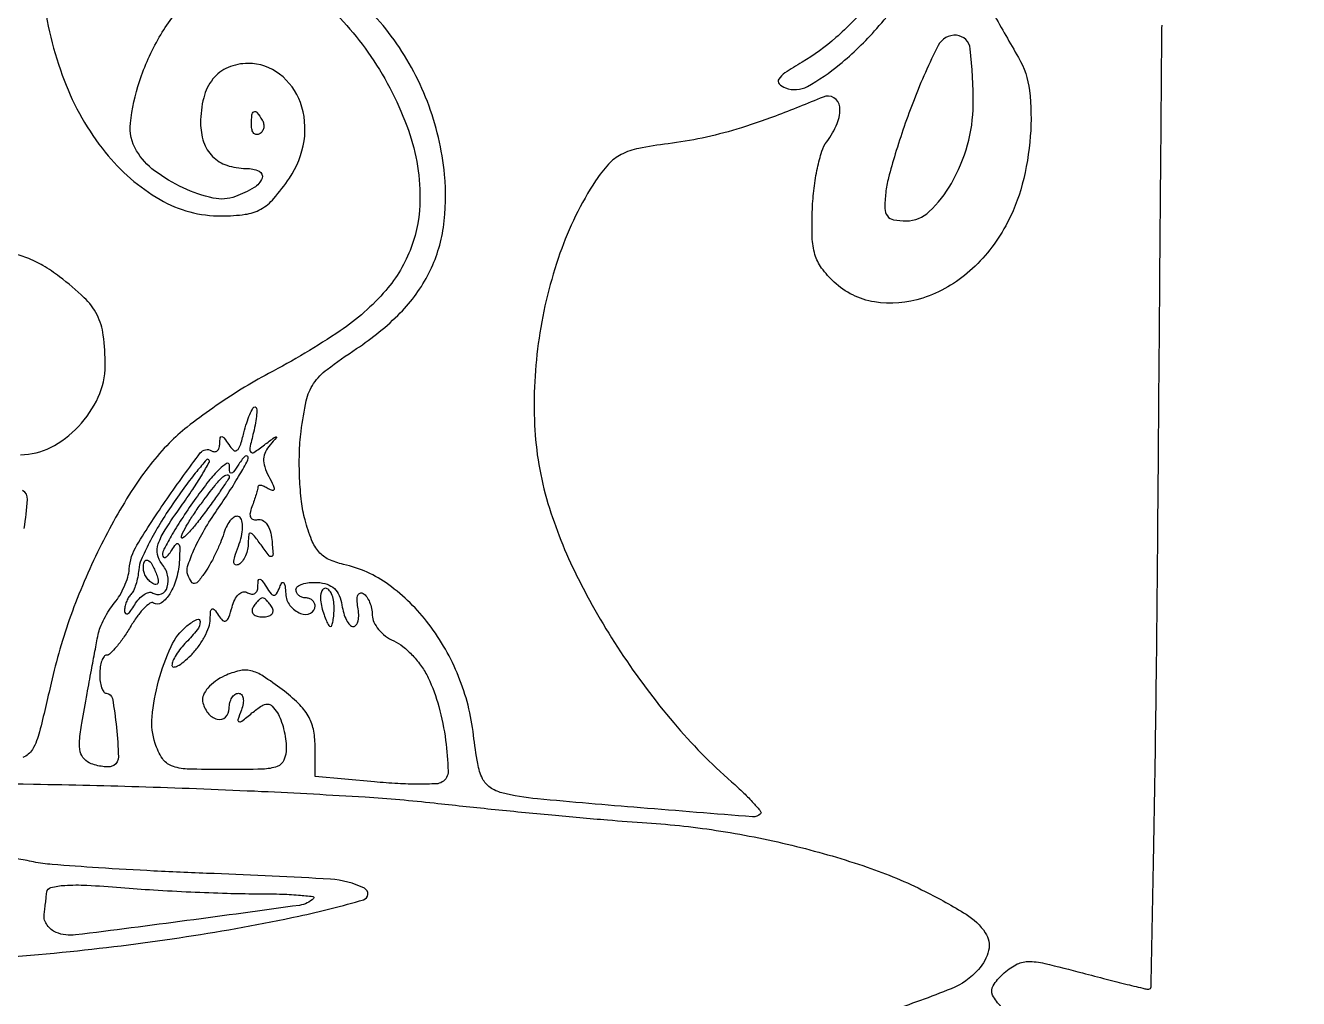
# Model space of a CAD drawing. Extents: x 0 to 848, y 0 to 1200.
# Drawn here: x 267.6 to 401.1, y 895 to 997 of the extents above; entities that cross this region are included whole.
import ezdxf

# ---------------------------------------------------------------- set-up
doc = ezdxf.new("R2010")
doc.units = 0

msp = doc.modelspace()

# ---------------------------------------------------------------- linework, layer by layer
for points in [[(566.821126, 1139.97925, -0.000003), (566.831352, 1129.659375, -0.000009)], [(566.842867, 1117.750456, -0.000006), (566.855748, 1104, 0.000253)], [(369.936123, 894.148376, -0.088), (369.028266, 895.382397, -0.258052), (369.073516, 896.357904, -0.071068), (370.090929, 897.58229, -0.057559), (371.463673, 898.56349, -0.123598), (372.712706, 898.895266, -0.061873), (374.480048, 898.700239, -0.006729), (378.460348, 897.69681, 0.002065), (380.94159, 897.046618, 0.003051), (383.124382, 896.498438, 0.001397), (384.98802, 896.047994, 0.058657), (385.395723, 896, 0.408413), (385.630562, 896.230224, 0.000128), (385.912381, 910.614063, 0.001782), (386.165648, 926.673357, 0.001069), (386.357708, 945.75, -0.000031), (386.511, 964.929573, -0.00005), (386.644698, 981.326562, -0.000009), (386.76453, 995.814932, -0.002666), (386.780672, 997, 0.011004)], [(386.777237, 998.125277, 0.000161), (386.608479, 1004.772887, 0.000441)], [(369.099574, 998.22358, 0.003889), (371.735258, 993.619413, -0.103851), (372.884016, 990.161488, -0.047396), (372.97515, 985.38013, -0.045706), (372.123888, 980.330573, -0.06009), (370.398924, 975.991624, -0.086418), (366.637514, 971.252072, -0.103012), (361.700738, 968.410702, -0.119872), (356.626517, 968.012359, -0.149582), (352.404796, 970.08944, -0.045739), (351.103835, 971.5573, -0.086591), (350.402789, 972.968629, -0.06516), (350.111812, 974.793267, -0.017111), (350.130252, 977.759852, -0.020743), (350.308069, 979.925745, -0.02204), (350.663047, 982.025574, -0.022306), (351.126568, 983.795434, -0.087479), (351.64116, 984.795412, 0.065658), (352.725597, 986.695371, 0.118257), (352.99588, 988.458663, 0.245902), (352.393779, 989.407272, 0.234294), (351.25, 989.479102, -0.008881), (346.257066, 987.485981, -0.017315), (342.197229, 986.107087, -0.020673), (338.585272, 985.179213, -0.022321), (335, 984.580452, 0.018048), (331.923517, 984.093634, 0.069854), (330.101914, 983.464575, 0.089273), (328.759502, 982.443928, 0.041304), (327.410639, 980.706275, 0.06019), (323.671044, 973.106818, 0.047643), (321.476159, 964.209015, 0.047866), (321.011737, 955.106584, 0.062583), (322.417677, 946.900573, 0.041936), (325.446651, 939.284033, 0.030194), (330.016311, 931.352692, 0.029823), (335.594848, 923.902168, 0.037001), (341.661343, 917.724195, -0.01083), (342.940603, 916.550962, -0.018098), (343.957887, 915.503433, -0.012486), (344.710039, 914.627632, -0.384995), (344.696712, 914.363379, -0.21943), (343.869744, 914.058335, -0.000645), (332.098931, 915.001025, -0.002581), (321.30086, 915.935962, -0.038613), (317.574011, 916.57078, -0.091596), (316.347004, 917.131413, -0.126785), (315.564242, 918.047084, -0.07084), (315.049579, 919.633882, -0.013801), (314.615134, 922.617519, 0.066512), (313.047216, 928.762537, 0.067334), (309.924943, 934.252346, 0.072474), (305.716803, 938.369905, 0.103775), (300.971267, 940.506311, -0.055209), (299.433281, 941.02712, -0.105949), (298.399612, 941.809544, -0.085442), (297.643084, 943.067944, -0.026953), (296.95686, 945.160209, -0.036065), (296.584993, 947.084094, -0.018402), (296.383211, 949.538191, -0.018089), (296.35984, 952.116708, -0.024301), (296.536507, 954.445892, -0.022442), (297.085013, 957.657155, -0.094456), (297.847455, 959.44848, -0.084082), (299.258204, 960.937161, -0.015674), (302.347873, 963.111135, 0.05186), (306.930466, 966.858307, 0.078523), (309.938232, 971.027125, 0.081382), (311.446994, 975.804963, 0.060126), (311.576715, 981.357061, 0.06779), (309.77173, 988.992987, 0.067751), (305.990074, 995.869616, 0.072034), (300.771023, 1001.125258, 0.097669)], [(356.006675, 999.187145, -0.034854), (352.592798, 995.700499, -0.048144), (349.056147, 993.121606, 0.011252), (347.251888, 991.999605, 0.104825), (346.60874, 991.353451, 0.349946), (346.657164, 990.86628, 0.108438), (347.316352, 990.432099, 0.220645), (349.60966, 990.588109, 0.047438), (352.990256, 992.886337, 0.039324), (356.873671, 996.65552, 0.023634), (360.886908, 1001.674977, -0.003225)], [(297.994648, 1000.192255, -0.066432), (303.546872, 994.173396, -0.063384), (307.618273, 986.462943, -0.090049), (309, 978.853047, -0.089303), (308.07436, 973.711804, -0.089377), (305.413786, 969.217918, -0.066469), (300.621875, 964.970583, -0.027171), (293.136656, 960.50247, 0.017771), (290.268146, 958.862485, 0.01388), (287.271444, 956.887715, 0.0141), (284.581354, 954.890595, 0.032947), (282.71869, 953.214628, 0.049847), (278.970928, 948.509574, 0.028842), (275.402972, 942.210254, 0.027745), (272.395362, 935.140138, 0.031421), (270.330934, 928.065175, -0.005737), (269.122741, 922.964079, -0.070412), (268.373485, 921.113112, -0.180874), (267.364342, 920.28413, -0.082642)], [(269.467273, 1000.39481, 0.061537), (271.702143, 991.230511, 0.078509), (276.008176, 983.689131, 0.092374), (281.757424, 978.736851, 0.133657), (288.20034, 977.015313, 0.032183), (290.685866, 977.187047, 0.093946), (292.310569, 977.726666, 0.088945), (293.674985, 978.842337, 0.026956), (295.307964, 980.972506, 0.112496), (296.849945, 984.877406, 0.125036), (296.459132, 988.904465, 0.143584), (294.289581, 991.875414, 0.165187), (290.97848, 993, 0.100584), (288.881251, 992.573794, 0.124625), (287.298889, 991.373477, 0.10754), (286.32569, 989.407272, 0.061415), (286, 986.765741, 0.079875), (286.321571, 984.765624, 0.116997), (287.252098, 983.253867, 0.117105), (288.761792, 982.322114, 0.080123), (290.759017, 982, -0.103964), (292.132336, 981.71133, -0.398525), (292.44028, 980.978817, -0.171674), (291.601084, 979.983579, -0.042635), (289.647673, 979.051981, -0.145979), (287.326456, 978.88952, -0.053419), (284.177268, 979.956847, -0.052689), (281.184366, 981.745958, -0.096242), (279.283799, 983.849149, -0.164741), (278.645945, 986.750686, -0.052783), (279.603175, 991.120992, -0.049703), (281.672121, 995.748729, -0.059167), (284.518809, 999.588621, -0.018422)], [(267.13594, 952, 0.119642), (270.275701, 952.762204, 0.084023), (273.196258, 954.954692, 0.082488), (275.277442, 958.032368, 0.107912), (276, 961.341289, 0.030625), (275.804337, 964.532828, 0.088253), (275.154745, 966.643922, 0.084659), (273.799647, 968.45082, 0.026707), (271.220248, 970.64558, 0.029709), (269.481078, 971.815608, 0.040963), (267.787485, 972.635633, 0.04636), (266.176742, 973.092519, 0.065038)], [(267.510168, 944.27828, 0.022989), (267.855003, 947.288483, 0.284021), (267.339807, 948.265219, 0.190638)], [(251.221552, 917.613445, -0.003706), (268.5, 917.48042, -0.004165), (280.27247, 917.204419, -0.003805), (292.398924, 916.72663, -0.003823), (303.241175, 916.133667, -0.01203), (310.5, 915.505373, 0.002368), (316.467907, 914.87242, 0.001966), (322.823843, 914.253975, 0.001984), (328.651747, 913.733349, 0.005362), (332.793933, 913.424581, -0.023586), (340.527273, 912.563868, -0.020911), (348.466423, 910.956003, -0.021625), (355.867808, 908.788544, -0.034426), (361.949365, 906.239161, -0.021833), (366.243724, 903.840282, -0.104917), (368.259034, 901.916526, -0.210844), (368.603629, 900.06457, -0.126653), (367.546062, 898.050898, -0.113087), (364.665347, 896.03745, -0.018291), (358.194925, 893.688613, -0.020937)], [(259.01891, 898.921524, 0.011833), (272.315604, 899.947722, 0.012944), (284.53381, 901.50257, 0.014194), (296.282757, 903.650838, 0.019735), (303.070806, 905.374725, 0.679752), (303.176483, 906.564132, 0.102211), (299.616946, 907.517464, 0.005044), (287.41934, 908.101953, -0.002982), (281.103623, 908.378496, -0.003823), (275.295056, 908.712091, -0.002958), (270.433823, 909.057477, -0.032534), (268.5, 909.333723, 0.019288), (266.717949, 909.63662, 0.00296)]]:
    msp.add_lwpolyline(points, format="xyb")
for points in [[(360.784338, 989.195293, 0.009424), (359.747509, 986.374065, 0.009511), (358.821056, 983.524288, 0.009357), (358.108374, 981.013616, 0.037559), (357.818464, 979.445293, 0.026492), (357.729045, 977.81332, 0.159397), (357.988272, 977.016069, 0.194792), (358.635955, 976.614026, 0.042717), (359.968185, 976.5, 0.193623), (362.385775, 977.472668, 0.070814), (364.701202, 980.42925, 0.062434), (366.395174, 984.455187, 0.067508), (366.98355, 988.668213, 0.027405), (366.685304, 994.52851, 0.359466), (365.240101, 995.943925, 0.306243), (363.309384, 994.865153, 0.023975)], [(292.457295, 987.069098, -0.090093), (292.612382, 986.673795, -0.095385), (292.614038, 986.257398, -0.099739), (292.463027, 985.88478, -0.108766), (292.182979, 985.613087, -0.158515), (291.860929, 985.534562, -0.191218), (291.582917, 985.669932, -0.126631), (291.394948, 986.024148, -0.059057), (291.333333, 986.543989, -0.019984), (291.376303, 987.618676, -0.269722), (291.59208, 987.929499, -0.350126), (291.913397, 987.852054, -0.02679)], [(291.545526, 954.325368, 0.007677), (291.158188, 952.67519, 0.238495), (291.2603, 952.280305, 0.377507), (291.58671, 952.238436, 0.013758), (292.687118, 953.02714, -0.002122), (293.708634, 953.795898, -0.152606), (293.905385, 953.865058, -0.653269), (293.942301, 953.78836, -0.00435), (293.296804, 953.048576, 0.068583), (292.801324, 952.30726, 0.102115), (292.609879, 951.553448, 0.090318), (292.72328, 950.718301, 0.044101), (293.146572, 949.726127, -0.012244), (293.615598, 948.795676, -0.120263), (293.703532, 948.368574, -0.483545), (293.538634, 948.247414, -0.071736), (293.099768, 948.43834, 0.030005), (292.677592, 948.66547, 0.062966), (292.323057, 948.778188, 0.120383), (292.091752, 948.76486, 0.329623), (292, 948.640804, -0.062597), (291.965221, 948.36409, -0.009552), (291.817087, 947.827099, -0.01056), (291.615723, 947.197147, -0.008976), (291.377319, 946.540894, 0.047518), (291.191603, 945.873601, 0.155671), (291.251305, 945.425268, 0.234759), (291.531415, 945.204088, 0.109322), (292.006331, 945.209106, -0.191414), (292.502881, 945.134108, -0.109008), (292.955598, 944.716301, -0.079338), (293.298658, 944.006069, -0.050617), (293.472682, 943.103551, -0.005583), (293.592141, 941.578441, -0.303362), (293.454621, 941.339408, -0.35729), (293.206716, 941.396581, -0.006614), (292.34367, 942.544681, 0.008528), (291.557072, 943.582784, 0.190655), (291.23729, 943.769517, 0.43098), (291.041116, 943.6166, 0.023713), (291, 942.750147, -0.055017), (290.926052, 942.080136, -0.049425), (290.707138, 941.416468, -0.052484), (290.384946, 940.856683, -0.097833), (290.003023, 940.501868, -0.212862), (289.669618, 940.456885, -0.327341), (289.500175, 940.678512, -0.079968), (289.589894, 941.317263, -0.016045), (289.964812, 942.40745, 0.033253), (290.282202, 943.445085, 0.052024), (290.399806, 944.370498, 0.066588), (290.320357, 945.086382, 0.195877), (290.033786, 945.479119, 0.24208), (289.639426, 945.510161, 0.106547), (289.197777, 945.202299, 0.070694), (288.772673, 944.592236, 0.041259), (288.437296, 943.764521, -0.022153), (288.076729, 942.766823, -0.014063), (287.573643, 941.637902, -0.014124), (287.016164, 940.555453, -0.025271), (286.489583, 939.704932, -0.017268), (285.778287, 938.748447, -0.1864), (285.369485, 938.509875, -0.308514), (285.031202, 938.668637, -0.041796), (284.672069, 939.41219, -0.170054), (284.646028, 940.294052, -0.027001), (285.266938, 941.936897, -0.027028), (286.254318, 943.883658, -0.019782), (287.547787, 945.93315, 0.006892), (288.869291, 947.912154, 0.009873), (289.981414, 949.704956, 0.006172), (290.860021, 951.228351, 0.133428), (290.984687, 951.725893, 0.320835), (290.881935, 951.863698, 0.240593), (290.689119, 951.831981, 0.068103), (290.374645, 951.526286, 0.022459), (290, 951, -0.010092), (289.451643, 950.187914, -0.224068), (289.210306, 950.051063, -0.409282), (289.053422, 950.183736, -0.020281), (289.015313, 950.926022, 0.581899), (288.734241, 951.081789, 0.058768), (287.976373, 950.487071, 0.029477), (286.84629, 949.222004, 0.013028), (285.5, 947.42922, 0.009117), (284.160461, 945.470463, 0.012504), (283.032623, 943.657786, 0.009273), (282.165748, 942.118971, 0.12813), (282.015313, 941.503197, 0.183467), (282.109213, 941.266841, 0.336577), (282.302376, 941.231611, 0.106355), (282.606869, 941.478267, 0.028567), (282.971046, 941.987392, -0.031392), (283.441495, 942.6373, -0.474696), (283.685046, 942.636098, -0.174523), (283.819759, 942.247742, -0.010402), (283.778814, 940.987392, -0.052669), (283.472266, 939.069814, -0.068874), (282.779546, 937.437262, -0.101805), (281.908913, 936.487077, -0.303791), (281.070176, 936.456629, 0.304692), (280.689756, 936.44219, 0.042433), (280.062404, 935.898295, 0.036757), (279.344691, 935.043139, 0.022802), (278.626947, 933.945618, -0.017099), (277.907312, 932.817328, -0.023926), (277.183862, 931.865275, -0.021726), (276.535375, 931.156609, -0.199138), (276.15775, 931, 0.241101), (275.878068, 930.856813, 0.068818), (275.642768, 930.4125, 0.052799), (275.481747, 929.766039, 0.034667), (275.428571, 929, 0.032094), (275.4778, 928.233852, 0.049478), (275.627237, 927.5875, 0.063691), (275.845081, 927.140296, 0.252758), (276.10488, 927, -0.363983), (276.758455, 926.45156, -0.017553), (277.18343, 923.42239, -0.018373), (277.390864, 920.355708, -0.268169), (276.896528, 919.436051, -0.118455), (276.509193, 919.308653, -0.040042), (275.911318, 919.30751, -0.037177), (275.225621, 919.412862, -0.034924), (274.548131, 919.619904, -0.110498), (273.791193, 920.122901, -0.134667), (273.387354, 920.868385, -0.080429), (273.30863, 922.020514, -0.020741), (273.557934, 923.873148, -0.000535), (274.108541, 926.963672, -0.001065), (274.552386, 929.409603, -0.001324), (274.927223, 931.42052, -0.002069), (275.261587, 933.149118, -0.047233), (275.485772, 933.901464, -0.023325), (275.902496, 934.808574, -0.022914), (276.426372, 935.716992, -0.03096), (276.985514, 936.482545, 0.041271), (277.530742, 937.262269, 0.029406), (278.012629, 938.213427, 0.02986), (278.366701, 939.182085, 0.054353), (278.519133, 940.009708, -0.119193), (279.33066, 942.536122, -0.014926), (282.496208, 947.389738, -0.009575), (285.973886, 952.190443, -0.387374), (287.145101, 952.410323, 0.136172), (287.471021, 952.31558, 0.188026), (287.753372, 952.421695, 0.139909), (287.946579, 952.728789, 0.068071), (288.015313, 953.190983, -0.034784), (288.062789, 953.774112, -0.413395), (288.227935, 953.896052, -0.202522), (288.481144, 953.741636, -0.014865), (288.946605, 953.052155, 0.067261), (289.433805, 952.47185, 0.365986), (289.813395, 952.458032, 0.15016), (290.15372, 952.947669, 0.015852), (290.5397, 954.302155, -0.016344), (290.835406, 955.33599, -0.025041), (291.164788, 956.207508, -0.022295), (291.486531, 956.863488, -0.274126), (291.716816, 957, -0.397192), (291.874499, 956.851276, -0.030614), (291.87275, 956.214327, -0.028919), (291.767106, 955.351101, -0.016578)], [(283.077746, 946.838153, 0.014565), (281.757282, 944.792417, 0.016666), (280.619446, 942.761712, 0.015961), (279.772572, 940.988121, 0.08521), (279.514784, 939.950669, -0.029683), (279.410306, 939.169092, -0.029088), (279.213591, 938.399966, -0.03039), (278.961148, 937.747791, -0.089064), (278.687038, 937.353704, 0.066929), (278.426068, 937.011653, 0.04075), (278.21075, 936.550255, 0.040158), (278.069238, 936.048507, 0.055729), (278.030409, 935.583333, 0.21403), (278.142225, 935.351712, 0.329788), (278.354756, 935.33847, 0.092006), (278.691736, 935.657715, 0.025433), (279.091869, 936.271032, -0.047974), (279.550508, 936.909294, -0.069127), (280.075448, 937.363979, -0.090705), (280.582007, 937.575084, -0.194268), (280.992362, 937.50472, 0.238923), (281.889019, 937.428753, 0.225535), (282.511863, 938.107306, 0.136356), (282.547129, 939.369659, 0.112879), (281.938408, 940.574214, -0.130843), (281.486317, 941.553465, -0.12468), (281.569363, 942.647382, -0.062446), (282.286887, 944.138161, -0.012373), (283.958145, 946.591248, 0.008258), (285.179826, 948.353105, 0.013427), (286.151412, 949.892801, 0.007072), (286.89673, 951.188735, 0.33854), (286.855827, 951.468694, 0.432477), (286.610511, 951.458014, 0.006637), (285.599237, 950.251617, 0.012905), (284.415655, 948.722034, 0.007609)], [(289, 949.69428, -0.14729), (288.937415, 949.486435, -0.002494), (288.265625, 948.482975, -0.006151), (287.458126, 947.320787, -0.004024), (286.5, 946, -0.009731), (285.539808, 944.750194, -0.020256), (284.734375, 943.822669, -0.027803), (284.15648, 943.273808, -0.63915), (284, 943.346213, -0.122418), (284.108004, 943.780727, -0.01187), (284.642742, 944.734501, -0.014504), (285.350066, 945.8534, -0.010976), (286.188058, 947.040493, -0.00742), (287.515556, 948.781383, -0.037019), (288.343577, 949.687631, -0.160802), (288.778368, 949.891046, -0.449429)], [(281.381557, 939.448062, -0.036408), (281.556862, 938.868281, -0.155351), (281.525685, 938.512472, -0.32948), (281.325929, 938.393111, -0.1144), (280.988546, 938.507079, -0.061454), (280.610411, 938.810572, -0.051183), (280.290385, 939.21498, -0.053277), (280.072509, 939.65395, -0.088797), (280, 940.059017, -0.079093), (280.117673, 940.798253, -0.444011), (280.441482, 940.942608, -0.168622), (280.894727, 940.51997, -0.029964)], [(294.300002, 938.136847, -0.05976), (294.528319, 938.556889, -0.486979), (294.71656, 938.565777, -0.151856), (294.861034, 938.233564, -0.017734), (294.921053, 937.416667, 0.159454), (295.370346, 936.201399, 0.129409), (296.487784, 935.364125, 0.212187), (297.517797, 935.397632, 0.287583), (298, 936.166667, 0.119248), (297.923102, 936.484511, 0.100665), (297.70625, 936.755208, 0.092192), (297.381933, 936.93699, 0.081935), (297, 937, -0.085033), (296.618127, 937.065416, -0.093507), (296.29375, 937.253643, -0.100411), (296.076812, 937.534097, -0.115062), (296, 937.863464, -0.240885), (296.164836, 938.185758, -0.076026), (296.660937, 938.439956, -0.056592), (297.388194, 938.593967, -0.036519), (298.25, 938.613464, -0.067436), (299.265296, 938.423405, -0.106379), (300.026339, 937.975773, -0.105816), (300.538509, 937.25272, -0.066191), (300.819551, 936.25, 0.035977), (301.005873, 935.388526, 0.050659), (301.301687, 934.660938, 0.062401), (301.654359, 934.158514, 0.211608), (302.012133, 934, 0.242873), (302.314938, 934.156306, 0.096279), (302.514059, 934.595346, 0.066165), (302.580887, 935.250281, 0.039971), (302.494856, 936.02671, -0.038248), (302.410433, 936.765401, -0.101961), (302.497595, 937.286017, -0.225749), (302.730644, 937.506473, -0.220251), (303.052274, 937.467693, -0.105205), (303.415556, 937.120183, -0.051417), (303.721605, 936.553516, -0.047792), (303.929743, 935.873311, -0.050401), (304, 935.178111, 0.112485), (304.165144, 934.453331, 0.061918), (304.659635, 933.684795, 0.056954), (305.386826, 932.99142, 0.058479), (306.245566, 932.487128, -0.066496), (307.204638, 931.903121, -0.034585), (308.232573, 930.947612, -0.033662), (309.168844, 929.802639, -0.043473), (309.856496, 928.632401, -0.045443), (310.97298, 925.607164, -0.032154), (311.687168, 922.055529, -0.026712), (311.94694, 918.845272, -0.267241), (311.331357, 917.70479, -0.129785), (310.696779, 917.511653, -0.009655), (308.871441, 917.478773, -0.012877), (306.663851, 917.538504, -0.009407), (304.217077, 917.714033), (298, 918.277777), (298, 921.5202, 0.052008), (297.820293, 923.243224, 0.080817), (297.282376, 924.633698, 0.06887), (296.259921, 925.92976, 0.028442), (294.559366, 927.386921, 0.018401), (292.555391, 928.80192, 0.086178), (291.263325, 929.357474, 0.117536), (290.065164, 929.357648, 0.048456), (288.520376, 928.82733, 0.048707), (287.547759, 928.264148, 0.05907), (286.770177, 927.553857, 0.069799), (286.29092, 926.81142, 0.157679), (286.211009, 926.154586, 0.118015), (286.764117, 924.93786, 0.164083), (287.755183, 924.282974, 0.262947), (288.615189, 924.507704, 0.202957), (289, 925.416667, -0.059271), (289.072033, 926.022191, -0.078212), (289.284531, 926.534896, -0.096638), (289.599159, 926.878299, -0.160462), (289.968615, 927, -0.21711), (290.282545, 926.856942, -0.135513), (290.460045, 926.485937, -0.086598), (290.462359, 925.920519, -0.04751), (290.281384, 925.25, 0.01118), (289.922504, 924.223094, 0.425196), (290.026576, 924.028082, 0.238202), (290.316647, 924.084226, 0.006107), (291.388985, 924.935698, -0.022707), (292.404652, 925.688595, -0.149216), (293.003553, 925.871396, -0.205765), (293.497592, 925.659096, -0.048763), (294.060903, 924.935698, -0.053424), (294.410694, 924.225093, -0.02628), (294.707009, 923.260799, -0.025729), (294.912299, 922.216652, -0.033983), (294.984687, 921.25, -0.100723), (294.739383, 920.001214, -0.212636), (294.036444, 919.337066, -0.077732), (292.507505, 919.054345, -0.006924), (288.583333, 919, -0.008343), (284.598907, 919.066488, -0.081413), (282.951706, 919.393261, -0.162856), (281.995877, 920.168076, -0.060472), (281.239631, 921.75, -0.105374), (280.918045, 924.529983, -0.04243), (281.604535, 928.310788, -0.042367), (282.911907, 931.902273, -0.111529), (284.572894, 934.060497, -0.056933), (285.613521, 934.740768, -0.572164), (285.963116, 934.514629, -0.157133), (285.640125, 933.641961, -0.029808), (284.5, 932.357143, 0.028089), (283.925916, 931.71466, 0.029953), (283.440625, 931.025, 0.031377), (283.099399, 930.386131, 0.107367), (283, 929.928571, 0.41748), (283.175978, 929.754543, 0.12075), (283.5875, 929.860268, 0.051545), (284.231208, 930.295762, 0.021902), (285, 931, 0.038463), (285.766491, 931.894448, 0.034637), (286.416998, 932.926563, 0.036363), (286.868897, 933.937301, 0.084952), (287.015313, 934.75, -0.016245), (287.050975, 935.61434, -0.26806), (287.207275, 935.844019, -0.355346), (287.44146, 935.788346, -0.022397), (287.876575, 935.165465, 0.061954), (288.314642, 934.633302, 0.336627), (288.662913, 934.595222, 0.17398), (288.973564, 934.974877, 0.021372), (289.293954, 936.016081, -0.05149), (289.591532, 936.809874, -0.090145), (290.010178, 937.370567, -0.133029), (290.479185, 937.617802, -0.196003), (290.932692, 937.541599, 0.100762), (291.340768, 937.391376, 0.174792), (291.690976, 937.460257, 0.166378), (291.928232, 937.741497, 0.090076), (292.015313, 938.190983, -0.023972), (292.053645, 938.833025, -0.400788), (292.202496, 938.958619, -0.227482), (292.428987, 938.832266, -0.012464), (292.894262, 938.136847, 0.022213), (293.390051, 937.426195, 0.233412), (293.69893, 937.273695, 0.275386), (293.972905, 937.436975, 0.029355)], [(291.5, 936, 0.146489), (291.397987, 935.620597, 0.191582), (291.538811, 935.29375, 0.134005), (291.925364, 935.072951, 0.063222), (292.5, 935, 0.063222), (293.074636, 935.072951, 0.134005), (293.461189, 935.29375, 0.191582), (293.602013, 935.620597, 0.146489), (293.5, 936, 0.025622), (293.235369, 936.382847, 0.032351), (292.951311, 936.70625, 0.033983), (292.686704, 936.937141, 0.163822), (292.5, 937, 0.163822), (292.313296, 936.937141, 0.033983), (292.048689, 936.70625, 0.032351), (291.764631, 936.382847, 0.025622)], [(298.710251, 936, 0.016817), (298.938458, 935.233613, 0.025621), (299.192243, 934.5875, 0.023188), (299.439563, 934.102864, 0.269386), (299.616631, 934, 0.326917), (299.766282, 934.109555, 0.029396), (299.887385, 934.5875, 0.029316), (299.972329, 935.233356, 0.018041), (300, 936, 0.043375), (299.933456, 936.765641, 0.063112), (299.733751, 937.4125, 0.082769), (299.440102, 937.850443, 0.206609), (299.09362, 938, 0.24384), (298.789795, 937.842465, 0.106581), (298.607123, 937.4125, 0.070464), (298.575635, 936.766322, 0.040966)], [(291.817544, 906, -0.007038), (294.283262, 905.965292, -0.013159), (296.275968, 905.856648, -0.009766), (297.778473, 905.705415, -0.625678), (297.845325, 905.511992, -0.163227), (296.376843, 904.781142, -0.001612), (284.567956, 903.177492, -0.001977), (272.894766, 901.677522, -0.126407), (270.870369, 901.937324, -0.074831), (270.341533, 902.246113, -0.070897), (269.915768, 902.701901, -0.075244), (269.654357, 903.230064, -0.10682), (269.603997, 903.75, 0.000566), (269.668981, 904.311878, 0.000354), (269.74383, 904.969666, 0.000356), (269.816633, 905.617659, 0.000649), (269.875, 906.146736, -0.31482), (270.316628, 906.651719, -0.044534), (271.758544, 906.874398, -0.028856), (274.073596, 906.889486, -0.008288), (277.650878, 906.646736, 0.005823), (281.054727, 906.39889, 0.003855), (284.968323, 906.189979, 0.00388), (288.774466, 906.045805, 0.007526)]]:
    msp.add_lwpolyline(points, format="xyb", close=True)

doc.saveas('drawing.dxf')
